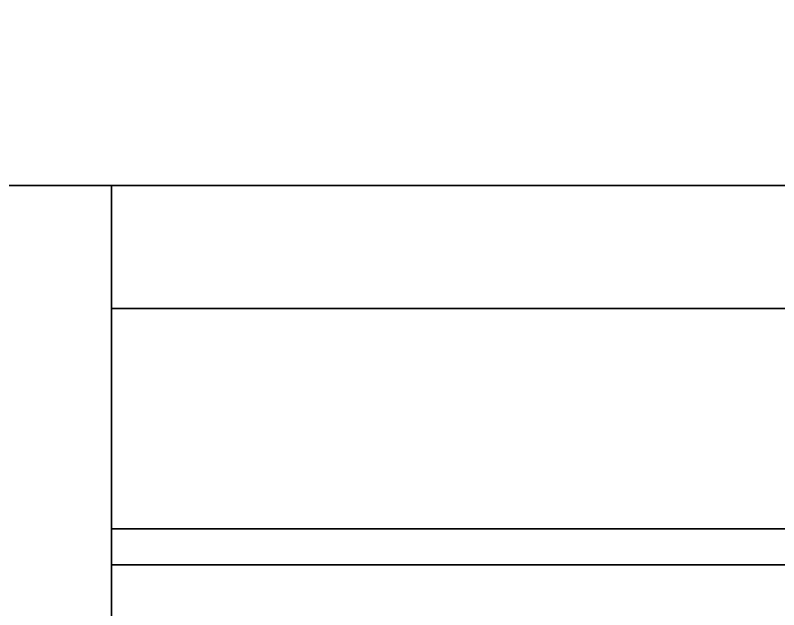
# Model space of a CAD drawing. Extents: x -1 to 1213, y -863 to 1.
# Drawn here: x 881.75 to 915.48, y -671.74 to -645.48 of the extents above; entities that cross this region are included whole.
import ezdxf

# ---------------------------------------------------------------- set-up
doc = ezdxf.new("R2010")
doc.units = 0
doc.linetypes.add('NASCOSTA', pattern=[9.525, 6.35, -3.175])
doc.layers.add('IQ_200_2D', color=1, linetype='Continuous')
doc.layers.add('IQ_200_3D', color=1, linetype='Continuous')

msp = doc.modelspace()

# ---------------------------------------------------------------- linework, layer by layer
at = {"layer": 'IQ_200_2D', "color": 7, "linetype": 'NASCOSTA', "ltscale": 10}
msp.add_line((1199, -653), (1, -653), dxfattribs=at)

# ---------------------------------------------------------------- meshes
at = {"layer": 'IQ_200_3D'}
mesh = msp.add_polyface(dxfattribs=at)
corners = [(1, 0, 650), (1, -653, 650), (1199, -653, 650), (1199, 0, 650)]
mesh.append_faces([[corners[k] for k in face] for face in [(0, 1, 2, 3)]])
mesh = msp.add_polyface(dxfattribs=at)
corners = [(1199, -653, 200), (1, -653, 200), (1, 0, 200), (1199, 0, 200)]
mesh.append_faces([[corners[k] for k in face] for face in [(0, 1, 2, 3)]])
mesh = msp.add_polyface(dxfattribs=at)
corners = [(1, -653, 650), (1, -653, 200), (1199, -653, 200), (1199, -653, 650)]
mesh.append_faces([[corners[k] for k in face] for face in [(0, 1, 2, 3)]])
mesh = msp.add_polyface(dxfattribs=at)
corners = [(886, -669.763, 640.994), (886, -653, 629.527), (886, -653, 200), (886, -658.442, 200), (886, -668.163, 204.796), (886, -698, 204.796), (886, -698, 549.796), (886, -681.099, 549.796), (886, -681.099, 640.994)]
mesh.append_faces([[corners[k] for k in face] for face in [(7, 4, 5, 6), (1, 8, 0)]], dxfattribs={"vtx0": -1})
mesh.append_faces([[corners[k] for k in face] for face in [(7, 8, 1, 2)]], dxfattribs={"vtx1": -1, "vtx3": -1})
mesh.append_faces([[corners[k] for k in face] for face in [(2, 3, 4, 7)]], dxfattribs={"vtx2": -1, "vtx3": -1})
mesh = msp.add_polyface(dxfattribs=at)
corners = [(1199, -658.442, 200), (886, -658.442, 200), (886, -653, 200), (1199, -653, 200)]
mesh.append_faces([[corners[k] for k in face] for face in [(0, 1, 2, 3)]])
mesh = msp.add_polyface(dxfattribs=at)
corners = [(1199, -653, 200), (886, -653, 200), (886, -653, 629.527), (1199, -653, 629.527)]
mesh.append_faces([[corners[k] for k in face] for face in [(0, 1, 2, 3)]])
mesh = msp.add_polyface(dxfattribs=at)
corners = [(1199, -653, 629.527), (886, -653, 629.527), (886, -669.763, 640.994), (1199, -669.763, 640.994)]
mesh.append_faces([[corners[k] for k in face] for face in [(0, 1, 2, 3)]])
mesh = msp.add_polyface(dxfattribs=at)
corners = [(1199, -668.163, 204.796), (886, -668.163, 204.796), (886, -658.442, 200), (1199, -658.442, 200)]
mesh.append_faces([[corners[k] for k in face] for face in [(0, 1, 2, 3)]])
mesh = msp.add_polyface(dxfattribs=at)
corners = [(1199, -698, 204.796), (886, -698, 204.796), (886, -668.163, 204.796), (1199, -668.163, 204.796)]
mesh.append_faces([[corners[k] for k in face] for face in [(0, 1, 2, 3)]])
mesh = msp.add_polyface(dxfattribs=at)
corners = [(1199, -669.763, 640.994), (886, -669.763, 640.994), (886, -681.099, 640.994), (1199, -681.099, 640.994)]
mesh.append_faces([[corners[k] for k in face] for face in [(0, 1, 2, 3)]])

doc.saveas('drawing.dxf')
